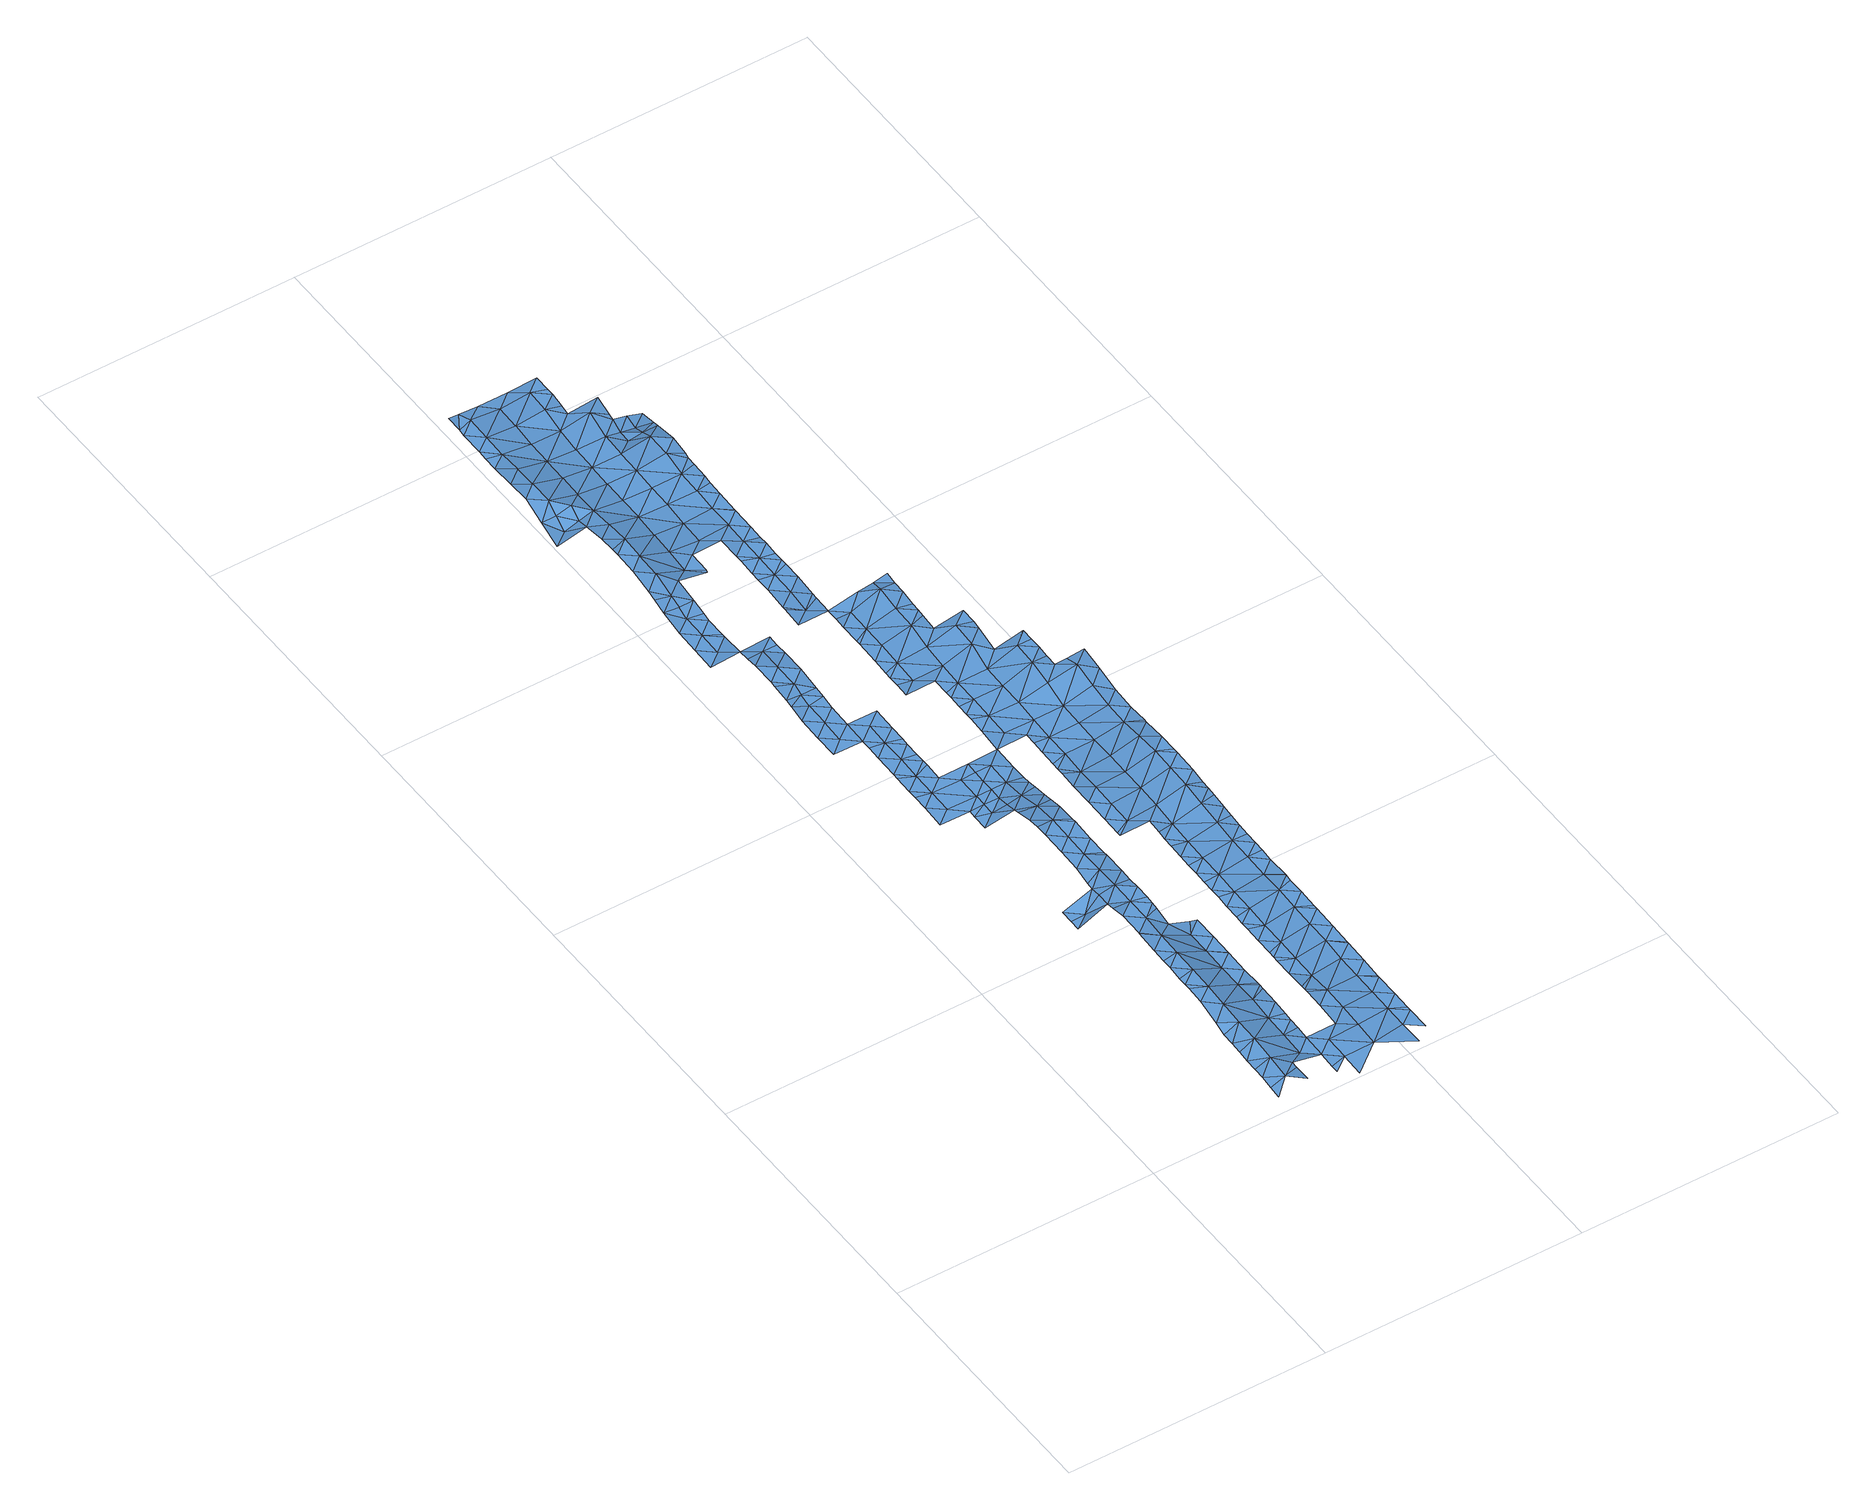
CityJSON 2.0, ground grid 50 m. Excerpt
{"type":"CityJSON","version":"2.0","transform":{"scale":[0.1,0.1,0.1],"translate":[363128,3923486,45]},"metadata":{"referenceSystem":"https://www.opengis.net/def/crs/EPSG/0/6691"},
"CityObjects":{
"waterbody1":{"type":"WaterBody","attributes":{"name":"9","class":"1140","function":"1","WaterBodyRiverFloodingRiskAttribute.description":"5","WaterBodyRiverFloodingRiskAttribute.rankOrg":"3","WaterBodyRiverFloodingRiskAttribute.adminType":"2","WaterBodyRiverFloodingRiskAttribute.scale":"L1"},"geometry":[{"type":"MultiSurface","lod":"1","boundaries":[[[0,1,2]],[[0,3,1]],[[1,4,2]],[[5,2,4]],[[6,5,4]],[[7,8,9]],[[7,6,4]],[[9,6,7]],[[8,10,11]],[[1,12,13]],[[4,1,14]],[[14,1,13]],[[11,10,15]],[[10,8,7]],[[16,7,4]],[[14,16,4]],[[15,17,18]],[[15,10,17]],[[19,20,18]],[[21,10,7]],[[19,18,17]],[[22,21,7]],[[23,20,19]],[[24,25,23]],[[7,16,22]],[[25,24,26]],[[24,23,19]],[[16,14,27]],[[17,10,21]],[[21,28,17]],[[29,22,16]],[[27,29,16]],[[30,26,31]],[[31,26,24]],[[32,33,34]],[[35,30,31]],[[36,24,19]],[[35,37,38]],[[19,17,39]],[[27,33,32]],[[37,35,31]],[[38,37,40]],[[41,42,22]],[[41,22,29]],[[36,31,24]],[[32,43,27]],[[21,22,42]],[[17,28,39]],[[44,45,40]],[[42,46,21]],[[47,28,21]],[[29,27,43]],[[44,40,37]],[[36,19,39]],[[47,21,46]],[[31,48,37]],[[49,50,32]],[[36,48,31]],[[51,39,28]],[[52,45,44]],[[53,45,52]],[[54,51,28]],[[37,55,44]],[[54,28,47]],[[56,53,52]],[[56,57,58]],[[52,57,56]],[[59,55,37]],[[29,43,60]],[[61,36,39]],[[62,52,44]],[[55,63,44]],[[43,32,50]],[[64,39,51]],[[65,58,57]],[[61,39,64]],[[59,37,48]],[[50,66,43]],[[62,44,63]],[[67,68,69]],[[67,65,68]],[[65,57,68]],[[70,52,62]],[[71,36,61]],[[60,43,66]],[[48,36,71]],[[57,52,72]],[[72,52,70]],[[59,73,55]],[[69,74,75]],[[72,76,57]],[[77,78,48]],[[77,48,71]],[[79,80,60]],[[76,81,57]],[[69,68,74]],[[59,48,78]],[[68,57,81]],[[60,66,79]],[[78,82,59]],[[83,74,68]],[[84,75,74]],[[81,83,68]],[[85,75,84]],[[79,86,80]],[[50,87,66]],[[73,59,82]],[[88,86,89]],[[88,80,86]],[[90,91,89]],[[92,84,74]],[[93,85,84]],[[94,85,93]],[[95,92,74]],[[95,74,83]],[[86,90,89]],[[96,94,93]],[[50,97,98]],[[91,90,99]],[[87,50,98]],[[79,66,87]],[[100,93,84]],[[101,102,103]],[[102,96,93]],[[101,96,102]],[[79,104,86]],[[90,105,99]],[[87,104,79]],[[100,84,92]],[[102,106,103]],[[107,99,105]],[[106,108,109]],[[110,107,105]],[[109,103,106]],[[111,93,100]],[[104,112,86]],[[86,113,90]],[[114,87,98]],[[115,116,117]],[[102,93,118]],[[115,110,116]],[[93,111,118]],[[110,105,116]],[[112,113,86]],[[119,108,106]],[[120,108,119]],[[121,122,117]],[[98,123,114]],[[124,105,90]],[[102,125,106]],[[126,125,102]],[[127,120,119]],[[128,129,127]],[[130,104,87]],[[102,118,126]],[[121,117,116]],[[131,130,87]],[[131,87,114]],[[129,128,132]],[[113,124,90]],[[133,122,121]],[[134,135,133]],[[127,119,128]],[[121,134,133]],[[136,106,125]],[[137,112,104]],[[135,134,138]],[[119,106,139]],[[130,137,104]],[[139,106,136]],[[124,140,105]],[[141,142,138]],[[143,119,139]],[[134,141,138]],[[144,132,128]],[[116,105,140]],[[141,145,142]],[[116,146,121]],[[147,113,112]],[[128,119,148]],[[149,147,112]],[[149,112,137]],[[119,143,148]],[[150,151,152]],[[121,153,134]],[[154,124,113]],[[155,156,157]],[[152,151,158]],[[155,145,156]],[[128,148,144]],[[145,141,156]],[[146,116,140]],[[154,113,147]],[[159,160,157]],[[161,140,124]],[[158,162,163]],[[164,161,124]],[[164,124,154]],[[157,156,159]],[[165,160,159]],[[153,121,146]],[[141,134,153]],[[151,150,166]],[[158,151,162]],[[167,168,165]],[[169,170,163]],[[171,172,144]],[[153,173,141]],[[174,146,140]],[[168,167,175]],[[176,177,178]],[[161,174,140]],[[167,165,159]],[[178,177,179]],[[156,141,173]],[[163,162,169]],[[180,159,156]],[[181,177,176]],[[182,162,151]],[[183,184,179]],[[169,185,170]],[[186,153,146]],[[172,187,188]],[[189,151,166]],[[190,175,191]],[[191,175,167]],[[192,186,146]],[[144,193,171]],[[192,146,174]],[[194,170,185]],[[184,183,195]],[[166,190,191]],[[187,172,171]],[[180,167,159]],[[196,194,185]],[[197,156,173]],[[196,198,199]],[[200,188,187]],[[179,177,183]],[[191,189,166]],[[187,201,200]],[[199,198,202]],[[198,196,185]],[[203,201,204]],[[195,205,206]],[[207,153,186]],[[203,200,201]],[[169,162,182]],[[173,153,208]],[[156,197,180]],[[209,187,171]],[[167,210,191]],[[195,183,205]],[[151,189,182]],[[208,153,207]],[[202,211,212]],[[193,209,171]],[[213,183,177]],[[180,210,167]],[[214,197,173]],[[182,215,169]],[[211,193,212]],[[216,173,208]],[[217,218,219]],[[220,204,221]],[[217,206,218]],[[214,173,216]],[[202,198,211]],[[185,169,215]],[[181,220,221]],[[204,201,221]],[[222,189,191]],[[206,205,218]],[[223,198,185]],[[211,209,193]],[[177,181,213]],[[224,201,187]],[[225,180,197]],[[226,205,183]],[[218,227,219]],[[209,228,187]],[[213,229,183]],[[230,197,214]],[[231,227,232]],[[233,222,191]],[[231,219,227]],[[181,221,213]],[[228,224,187]],[[224,221,201]],[[225,197,230]],[[234,185,215]],[[191,210,233]],[[225,235,180]],[[189,236,182]],[[237,210,180]],[[211,198,223]],[[237,180,235]],[[226,183,229]],[[185,234,223]],[[218,205,226]],[[238,209,211]],[[239,213,221]],[[182,240,215]],[[241,233,210]],[[242,210,237]],[[236,189,222]],[[232,227,243]],[[244,239,221]],[[241,210,242]],[[239,229,213]],[[245,234,215]],[[246,211,223]],[[247,222,233]],[[241,248,233]],[[249,218,226]],[[221,224,244]],[[227,218,250]],[[240,182,236]],[[228,209,238]],[[251,223,234]],[[247,233,248]],[[250,218,249]],[[211,246,238]],[[252,224,228]],[[226,229,253]],[[254,236,222]],[[243,227,250]],[[239,255,229]],[[256,222,247]],[[245,215,240]],[[226,257,249]],[[254,222,256]],[[258,257,226]],[[229,255,253]],[[259,228,238]],[[224,252,244]],[[226,253,258]],[[260,240,236]],[[261,243,250]],[[251,234,245]],[[246,223,251]],[[260,236,254]],[[252,228,259]],[[249,262,250]],[[263,249,257]],[[246,264,238]],[[239,244,265]],[[266,245,240]],[[262,249,263]],[[267,261,250]],[[268,240,260]],[[265,269,239]],[[262,267,250]],[[266,240,268]],[[270,253,255]],[[264,246,251]],[[271,259,238]],[[255,239,269]],[[265,244,272]],[[273,251,245]],[[244,252,272]],[[274,252,259]],[[261,267,275]],[[273,245,266]],[[276,255,269]],[[271,274,259]],[[270,255,276]],[[238,264,277]],[[278,264,251]],[[274,279,252]],[[280,272,252]],[[272,281,265]],[[282,251,273]],[[279,280,252]],[[271,238,277]],[[278,251,282]],[[283,277,264]],[[278,283,264]],[[284,281,272]],[[284,272,280]],[[274,271,285]],[[286,271,277]],[[277,283,286]],[[287,285,271]],[[271,286,287]]]}]},
"waterbody2":{"type":"WaterBody","attributes":{"name":"9","class":"1140","function":"1","WaterBodyRiverFloodingRiskAttribute.description":"5","WaterBodyRiverFloodingRiskAttribute.rankOrg":"1","WaterBodyRiverFloodingRiskAttribute.adminType":"2","WaterBodyRiverFloodingRiskAttribute.scale":"L1"},"geometry":[{"type":"MultiSurface","lod":"1","boundaries":[[[288,289,290]],[[290,289,291]],[[58,290,56]],[[65,290,58]],[[288,290,65]],[[291,56,290]]]}]},
"waterbody3":{"type":"WaterBody","attributes":{"name":"9","class":"1140","function":"1","WaterBodyRiverFloodingRiskAttribute.description":"5","WaterBodyRiverFloodingRiskAttribute.rankOrg":"1","WaterBodyRiverFloodingRiskAttribute.adminType":"2","WaterBodyRiverFloodingRiskAttribute.scale":"L1"},"geometry":[{"type":"MultiSurface","lod":"1","boundaries":[[[108,292,293]],[[292,294,293]],[[108,293,109]],[[103,109,293]],[[103,293,295]],[[296,294,292]],[[293,294,295]]]}]},
"waterbody4":{"type":"WaterBody","attributes":{"name":"9","class":"1140","function":"1","WaterBodyRiverFloodingRiskAttribute.description":"5","WaterBodyRiverFloodingRiskAttribute.rankOrg":"2","WaterBodyRiverFloodingRiskAttribute.adminType":"2","WaterBodyRiverFloodingRiskAttribute.scale":"L1"},"geometry":[{"type":"MultiSurface","lod":"1","boundaries":[[[297,298,299]],[[300,301,302]],[[300,303,301]],[[303,304,305]],[[305,304,306]],[[307,308,306]],[[309,310,307]],[[309,311,310]],[[312,313,311]],[[312,314,313]],[[299,315,316]],[[317,301,303]],[[317,303,318]],[[296,319,320]],[[321,296,320]],[[299,298,315]],[[306,308,305]],[[307,310,308]],[[311,313,310]],[[314,320,313]],[[292,319,296]],[[314,321,320]],[[127,322,319]],[[120,292,108]],[[292,120,319]],[[319,120,127]],[[323,310,313]],[[324,310,323]],[[324,325,310]],[[318,303,305]],[[326,308,325]],[[308,326,327]],[[308,327,305]],[[328,305,327]],[[329,305,328]],[[305,329,318]],[[317,318,330]],[[330,318,329]],[[322,127,129]],[[322,129,132]],[[322,132,323]],[[310,325,308]],[[313,322,323]],[[322,313,319]],[[313,320,319]],[[331,332,302]],[[331,315,332]],[[331,316,315]],[[331,317,316]],[[331,301,317]],[[302,301,331]],[[333,332,315]],[[298,333,315]],[[334,333,298]]]}]},
"waterbody5":{"type":"WaterBody","attributes":{"name":"9","class":"1140","function":"1","WaterBodyRiverFloodingRiskAttribute.description":"5","WaterBodyRiverFloodingRiskAttribute.rankOrg":"2","WaterBodyRiverFloodingRiskAttribute.adminType":"2","WaterBodyRiverFloodingRiskAttribute.scale":"L1"},"geometry":[{"type":"MultiSurface","lod":"1","boundaries":[[[335,336,337]],[[338,339,336]],[[336,339,337]],[[340,341,337]],[[337,341,342]],[[342,343,337]],[[343,335,337]],[[344,345,346]],[[339,340,337]],[[338,336,347]],[[348,345,344]],[[345,348,347]],[[347,336,345]],[[345,336,346]],[[336,335,346]]]}]},
"waterbody6":{"type":"WaterBody","attributes":{"name":"9","class":"1140","function":"1","WaterBodyRiverFloodingRiskAttribute.description":"5","WaterBodyRiverFloodingRiskAttribute.rankOrg":"3","WaterBodyRiverFloodingRiskAttribute.adminType":"2","WaterBodyRiverFloodingRiskAttribute.scale":"L1"},"geometry":[{"type":"MultiSurface","lod":"1","boundaries":[[[349,350,348]],[[349,351,350]],[[352,353,354]],[[355,354,356]],[[354,297,352]],[[353,349,357]],[[348,358,349]],[[357,349,358]],[[357,356,353]],[[354,353,356]],[[298,354,334]],[[298,297,354]],[[353,352,359]],[[353,359,349]],[[349,359,351]],[[355,334,354]]]}]},
"waterbody7":{"type":"WaterBody","attributes":{"name":"9","class":"1140","function":"1","WaterBodyRiverFloodingRiskAttribute.description":"5","WaterBodyRiverFloodingRiskAttribute.rankOrg":"1","WaterBodyRiverFloodingRiskAttribute.adminType":"2","WaterBodyRiverFloodingRiskAttribute.scale":"L1"},"geometry":[{"type":"MultiSurface","lod":"1","boundaries":[[[360,361,362]],[[363,362,364]],[[360,362,363]],[[365,366,361]],[[366,364,362]],[[366,362,361]]]}]},
"waterbody8":{"type":"WaterBody","attributes":{"name":"9","class":"1140","function":"1","WaterBodyRiverFloodingRiskAttribute.description":"5","WaterBodyRiverFloodingRiskAttribute.rankOrg":"3","WaterBodyRiverFloodingRiskAttribute.adminType":"2","WaterBodyRiverFloodingRiskAttribute.scale":"L1"},"geometry":[{"type":"MultiSurface","lod":"1","boundaries":[[[367,368,369]],[[370,368,367]],[[367,371,370]],[[371,367,372]],[[372,367,373]],[[369,373,367]],[[374,373,369]],[[374,375,373]],[[375,374,376]],[[377,378,379]],[[380,378,377]],[[380,381,378]],[[380,382,381]],[[383,384,364]],[[383,385,384]],[[383,386,385]],[[386,383,387]],[[387,383,365]],[[366,365,383]],[[388,389,390]],[[391,392,393]],[[394,395,396]],[[395,394,232]],[[232,394,397]],[[397,394,398]],[[398,394,399]],[[399,394,400]],[[400,401,399]],[[401,400,393]],[[402,393,400]],[[402,391,393]],[[403,390,389]],[[403,404,390]],[[405,406,407]],[[406,405,408]],[[408,405,409]],[[409,405,410]],[[410,405,411]],[[412,411,405]],[[413,414,415]],[[414,413,416]],[[416,413,417]],[[417,413,418]],[[419,420,421]],[[422,370,421]],[[423,370,422]],[[368,370,423]],[[421,370,419]],[[424,425,378]],[[425,372,378]],[[418,424,426]],[[426,424,386]],[[426,417,418]],[[410,417,426]],[[427,416,417]],[[417,411,427]],[[410,411,417]],[[410,426,409]],[[409,426,428]],[[426,387,428]],[[428,387,429]],[[428,429,430]],[[430,429,431]],[[429,432,431]],[[432,429,360]],[[361,360,429]],[[360,433,432]],[[432,433,434]],[[433,435,434]],[[434,435,436]],[[434,436,437]],[[434,437,438]],[[438,437,439]],[[439,437,440]],[[440,437,441]],[[437,442,441]],[[441,442,443]],[[441,443,444]],[[443,445,444]],[[445,343,444]],[[342,444,343]],[[342,341,444]],[[393,446,401]],[[447,446,393]],[[447,448,449]],[[449,448,450]],[[450,448,451]],[[448,452,451]],[[448,453,452]],[[453,448,392]],[[452,454,451]],[[451,454,455]],[[451,455,456]],[[451,456,457]],[[457,456,458]],[[458,456,459]],[[456,460,459]],[[456,461,460]],[[460,462,459]],[[460,388,462]],[[460,463,388]],[[464,463,460]],[[463,465,388]],[[390,462,388]],[[462,390,466]],[[390,409,466]],[[466,409,430]],[[462,466,431]],[[462,431,459]],[[459,431,438]],[[458,459,439]],[[467,458,439]],[[468,440,469]],[[470,469,440]],[[468,467,440]],[[467,457,458]],[[451,457,450]],[[393,448,447]],[[444,341,470]],[[470,441,444]],[[441,470,440]],[[467,439,440]],[[439,459,438]],[[431,434,438]],[[432,434,431]],[[466,430,431]],[[409,428,430]],[[390,408,409]],[[471,406,408]],[[404,471,408]],[[407,412,405]],[[404,408,390]],[[426,386,387]],[[385,386,424]],[[424,381,385]],[[382,385,381]],[[385,382,384]],[[383,364,366]],[[381,424,378]],[[379,378,372]],[[372,472,379]],[[373,375,472]],[[373,472,372]],[[425,371,372]],[[370,371,419]],[[387,365,429]],[[396,400,394]],[[437,436,442]],[[365,361,429]],[[396,402,400]],[[392,448,393]],[[455,461,456]],[[464,460,461]],[[465,389,388]],[[418,413,473]],[[474,473,413]],[[474,419,473]],[[420,419,474]],[[473,419,371]],[[473,371,425]],[[473,425,424]],[[418,473,424]],[[415,474,413]]]}]},
"waterbody9":{"type":"WaterBody","attributes":{"name":"9","class":"1140","function":"1","WaterBodyRiverFloodingRiskAttribute.description":"5","WaterBodyRiverFloodingRiskAttribute.rankOrg":"2","WaterBodyRiverFloodingRiskAttribute.adminType":"2","WaterBodyRiverFloodingRiskAttribute.scale":"L1"},"geometry":[{"type":"MultiSurface","lod":"1","boundaries":[[[416,427,475]],[[411,412,427]],[[475,427,476]],[[475,476,477]],[[476,427,412]],[[478,412,407]],[[412,478,476]],[[478,477,476]]]}]}
},
"vertices":[
[264,53,13],[292,52,24],[264,76,16],[264,29,11],[293,98,28],[265,99,16],[265,122,16],[294,145,32],[266,168,18],[265,145,18],[294,191,32],[266,191,18],[320,29,22],[321,62,20],[321,75,20],[266,214,27],[350,97,8],[295,237,36],[267,261,37],[296,283,37],[268,296,37],[351,190,11],[350,144,11],[268,307,37],[297,329,38],[268,323,37],[269,353,38],[378,74,8],[352,236,16],[378,120,9],[269,371,38],[297,376,38],[406,50,8],[377,42,8],[377,28,8],[269,399,39],[353,329,11],[298,422,39],[270,444,41],[353,282,12],[270,445,41],[379,146,10],[379,166,11],[407,97,8],[299,468,41],[271,492,41],[379,183,12],[380,213,13],[354,375,11],[405,4,8],[463,50,9],[381,259,14],[299,514,40],[271,522,34],[380,250,14],[327,445,30],[271,538,31],[300,560,40],[272,564,29],[355,421,10],[435,119,11],[381,305,11],[327,491,41],[327,479,38],[381,266,13],[272,584,27],[463,96,12],[272,597,29],[301,607,36],[273,630,35],[328,507,41],[382,351,11],[328,537,40],[368,444,15],[302,653,34],[274,676,35],[328,558,39],[382,353,11],[383,397,10],[464,142,14],[436,165,14],[329,583,38],[383,444,10],[330,629,36],[302,699,35],[274,723,35],[465,188,14],[520,95,18],[437,205,12],[437,212,12],[465,234,10],[437,219,12],[330,676,35],[303,745,35],[275,747,33],[330,637,35],[275,769,30],[519,2,21],[519,49,20],[437,258,10],[331,722,35],[275,804,20],[304,792,28],[276,815,16],[521,141,18],[466,281,10],[304,838,15],[438,293,10],[276,861,6],[276,838,10],[438,304,10],[331,730,35],[521,187,18],[522,234,18],[548,71,19],[438,316,10],[467,327,9],[439,350,9],[332,768,32],[305,884,7],[277,884,6],[467,373,9],[439,381,10],[547,25,21],[523,280,20],[332,814,21],[332,795,26],[277,908,6],[306,930,7],[277,931,6],[549,118,18],[548,80,19],[278,954,6],[439,397,10],[468,419,10],[440,414,10],[333,841,16],[549,164,18],[440,443,10],[333,860,12],[523,326,21],[469,465,10],[441,469,10],[333,874,11],[334,953,10],[441,489,10],[524,372,21],[550,210,18],[334,907,7],[549,167,18],[387,675,11],[416,697,11],[387,682,11],[525,418,22],[551,256,19],[441,511,10],[470,512,10],[442,535,10],[388,721,11],[470,558,10],[442,557,10],[552,302,20],[416,744,11],[388,767,12],[551,259,19],[442,581,10],[444,674,14],[471,604,10],[443,609,11],[417,790,12],[389,813,9],[363,976,12],[335,999,13],[526,465,18],[552,349,21],[443,628,11],[281,1139,11],[309,1161,11],[281,1165,12],[281,1185,12],[527,557,20],[337,1138,13],[473,743,17],[310,1208,12],[281,1197,12],[418,836,8],[553,395,22],[364,1022,13],[336,1032,13],[472,697,17],[443,645,13],[472,650,12],[552,358,21],[391,952,12],[390,848,10],[282,1231,13],[390,860,10],[526,511,20],[419,882,11],[390,874,10],[336,1045,13],[365,1068,13],[390,906,11],[336,1067,13],[337,1092,13],[311,1254,13],[283,1277,13],[553,427,21],[554,441,21],[420,975,12],[528,603,23],[419,928,11],[391,931,11],[366,1160,13],[554,487,19],[474,789,16],[554,442,21],[283,1285,13],[311,1300,13],[283,1323,13],[337,1104,13],[365,1114,13],[529,696,33],[475,881,13],[421,1067,14],[555,533,20],[367,1253,29],[312,1346,13],[421,1021,13],[367,1207,18],[555,512,20],[284,1347,12],[284,1370,12],[528,649,28],[475,835,14],[555,555,21],[530,742,33],[556,580,21],[477,974,13],[423,1160,32],[531,788,33],[556,626,25],[556,603,23],[341,1369,25],[422,1113,14],[531,834,30],[476,928,13],[557,672,29],[557,654,28],[368,1299,29],[369,1345,36],[532,881,23],[478,1066,37],[395,1229,26],[558,718,33],[423,1206,37],[557,688,30],[396,1276,29],[396,1263,28],[477,1020,28],[559,765,33],[370,1368,30],[397,1322,33],[396,1292,30],[533,927,23],[451,1136,24],[559,811,32],[397,1345,34],[559,775,33],[451,1182,35],[452,1228,37],[534,1019,40],[479,1112,37],[560,857,27],[506,1043,35],[398,1368,36],[452,1198,36],[533,973,30],[561,903,23],[506,1066,36],[507,1089,37],[507,1135,37],[560,862,27],[561,949,25],[507,1112,37],[529,1042,37],[562,996,35],[563,1042,40],
[215,585,4],[215,560,4],[243,561,4],[215,539,4],
[248,862,5],[248,839,5],[219,847,5],[219,816,5],[220,862,5],
[169,1233,11],[140,1233,11],[168,1212,9],[110,1095,5],[138,1118,5],[110,1141,5],[166,1094,5],[166,1075,5],[194,1071,5],[166,1048,5],[165,1002,5],[194,1024,5],[165,991,5],[193,978,5],[164,955,5],[164,938,5],[192,932,5],[164,909,5],[140,1210,5],[168,1187,5],[167,1140,5],[195,1117,5],[248,885,5],[192,886,5],[163,863,5],[249,931,5],[221,955,5],[222,990,5],[222,1001,5],[222,1020,5],[222,1047,5],[223,1062,5],[223,1093,5],[224,1139,5],[139,1164,5],[111,1187,5],[112,1219,11],[112,1234,13],
[59,1466,5],[87,1442,5],[87,1488,5],[115,1426,5],[115,1465,5],[116,1481,8],[116,1511,12],[88,1511,12],[59,1512,14],[57,1373,5],[86,1396,5],[58,1419,5],[115,1419,5],[114,1372,10],
[142,1349,14],[171,1371,14],[170,1349,14],[169,1279,17],[141,1303,17],[141,1256,17],[112,1269,16],[113,1280,17],[113,1326,16],[114,1350,12],[170,1325,15],
[63,1743,20],[63,1766,14],[35,1766,5],[6,1744,5],[7,1790,21],[64,1789,30],[35,1790,21],
[96,2043,25],[125,2066,27],[68,2066,28],[153,2042,32],[95,1997,25],[38,1997,30],[39,2044,30],[31,2067,29],[11,2035,30],[11,2067,30],[9,1956,30],[38,1951,29],[10,1975,30],[9,1929,30],[37,1905,33],[8,1882,34],[36,1813,37],[8,1836,37],[36,1859,37],[93,1858,21],[92,1812,21],[261,1717,14],[290,1739,15],[262,1763,15],[286,1497,14],[286,1508,14],[257,1486,14],[256,1393,10],[285,1406,12],[285,1416,12],[227,1371,10],[228,1412,12],[228,1417,12],[257,1439,14],[229,1463,14],[286,1462,14],[290,1769,17],[290,1786,18],[263,1855,25],[291,1832,25],[292,1878,15],[262,1809,25],[206,1810,15],[206,1856,15],[235,1879,10],[263,1878,15],[208,1949,33],[236,1936,24],[237,1971,33],[236,1925,21],[207,1902,17],[150,1903,17],[152,1996,32],[180,1990,29],[181,2018,32],[181,2032,32],[181,2065,32],[94,1904,20],[94,1950,22],[150,1857,15],[235,1902,11],[149,1811,15],[92,1766,23],[148,1765,15],[148,1718,16],[91,1719,29],[62,1697,30],[90,1673,34],[62,1665,32],[61,1650,34],[89,1627,34],[147,1672,13],[146,1626,13],[145,1580,9],[89,1581,31],[61,1604,33],[60,1558,25],[88,1534,19],[60,1540,21],[229,1491,14],[229,1509,14],[258,1532,14],[230,1543,14],[230,1555,14],[259,1578,14],[287,1555,14],[286,1527,14],[287,1572,13],[288,1601,13],[260,1624,13],[231,1602,12],[203,1625,9],[204,1671,9],[260,1671,13],[288,1647,13],[204,1718,14],[289,1693,13],[288,1648,13],[289,1721,14],[205,1764,14],[174,1602,10],[174,1561,9],[173,1556,9],[117,1557,19],[291,1796,20],[10,2021,30],[151,1950,21],[180,1972,26],
[263,1925,14],[264,1902,5],[293,1924,5],[292,1890,12]
]}
